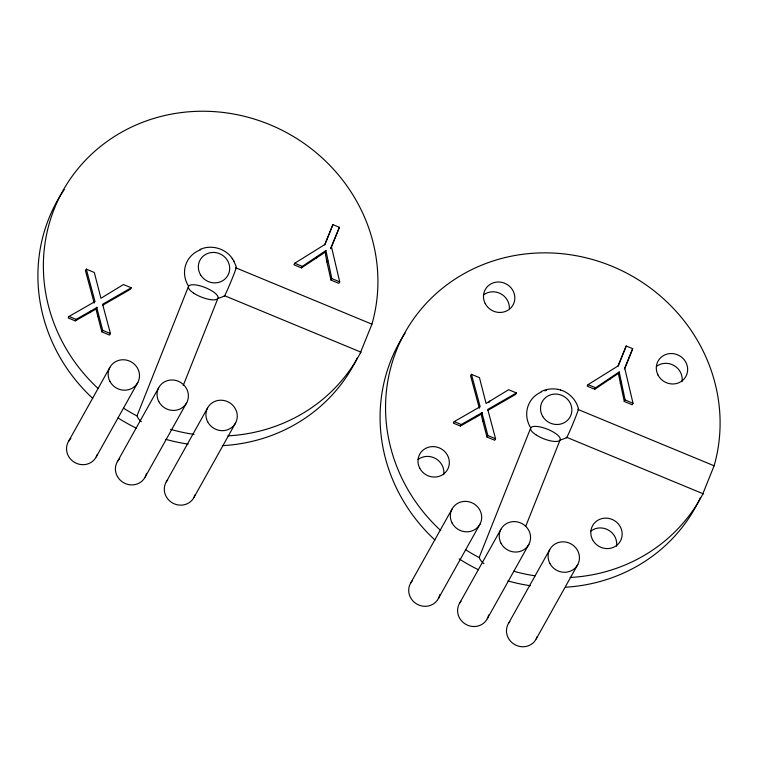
<?xml version="1.0" encoding="UTF-8"?>
<svg xmlns="http://www.w3.org/2000/svg" width="758" height="758" viewBox="0 0 758 758"><rect width="100%" height="100%" fill="white"/><g stroke="black" fill="none" stroke-linecap="round" stroke-linejoin="round"><path stroke-width="1.14" d="M183.228 385.519L217.897 298.368A26.473 25.033 29.2 0 0 224.643 295.734L360.827 352.1L360.382 352.811L371.932 324.168A169.432 160.203 29.2 0 0 279.702 129.087A169.432 160.203 29.2 0 0 70.987 177.903A169.432 160.203 29.2 0 0 97.839 388.267M324.632 244.825L332.904 224.624L339.404 227.315L330.687 248.615L339.404 227.315M332.904 224.624L325.03 244.417L294.739 263.253L293.896 264.75L301.466 267.887L322.141 254.176L325.068 252.044L325.912 250.538L331.824 278.593L330.981 280.1L338.873 283.369L339.717 281.862L331.53 247.108M525.806 526.118L560.077 439.991A26.473 25.033 29.2 0 0 566.823 437.357L702.998 493.714L702.571 494.453L714.112 465.782A169.432 160.203 29.2 0 0 621.56 270.549A169.432 160.203 29.2 0 0 412.778 320.075A169.432 160.203 29.2 0 0 440.796 530.609M617.922 366.209L626.203 346.008L632.693 348.699L624.819 368.492L633.015 403.256L632.172 404.753L624.279 401.484L618.367 373.429L619.21 371.922L625.113 399.987L624.279 401.484M626.203 346.008L618.329 365.801L588.037 384.638L587.194 386.144L594.755 389.271L618.367 373.429M624.421 368.9L632.693 348.699M102.785 305.19L130.423 289.281L131.267 287.775L123.469 284.544L100.937 298.273L94.314 272.482L86.289 269.156L85.446 270.663L94.191 303.058M86.289 269.156L95.034 301.551L69.035 316.446L68.192 317.943L75.25 320.871L93.973 310.24A59.844 56.585 29.2 0 0 96.058 308.838L96.901 307.331L97.005 307.994A50.208 47.479 29.2 0 0 97.403 309.975L102.7 330.374L101.856 331.881L109.588 335.083L110.431 333.577L102.605 304.271L131.267 287.775M75.25 320.871L76.094 319.364L94.816 308.733A59.844 56.585 29.2 0 0 96.901 307.331M90.06 312.552L90.903 311.055M97.725 316.209L98.568 314.703M68.514 441.402L109.815 367.497M96.247 456.866L137.842 382.458M117.395 461.641L158.697 387.726M145.138 477.095L186.724 402.688M166.277 481.87L207.578 407.956M301.466 267.887L302.3 266.38L325.912 250.538M316.437 258.08L317.27 256.574M194.02 497.333L235.605 422.917M330.981 280.1L326.916 262.012L327.75 260.506M487.925 410.362L515.573 394.454L516.406 392.947L508.609 389.726L486.077 403.455L479.463 377.655L471.429 374.338L470.585 375.835L479.331 408.23M471.429 374.338L480.174 406.724L454.175 421.619L453.331 423.125L460.4 426.043L479.113 415.412A59.844 56.585 29.2 0 0 481.207 414.02L482.041 412.513L482.154 413.167A50.208 47.479 29.2 0 0 482.552 415.147L487.849 435.547L487.006 437.053L494.737 440.256L495.571 438.749L487.745 409.453L516.406 392.947M460.4 426.043L461.243 424.537L479.956 413.906A59.844 56.585 29.2 0 0 482.041 412.513M475.2 417.734L476.043 416.227M488.976 402.422L489.82 400.916M487.006 437.053L482.874 421.391L483.708 419.885M410.694 583.025L451.995 509.111M438.427 598.488L480.022 524.072M459.575 603.254L500.877 529.34M594.755 389.271L595.599 387.764L619.21 371.922M609.726 379.464L610.569 377.958M487.309 618.717L528.904 544.301M620.205 383.396L621.048 381.89M508.457 623.483L549.758 549.578M536.19 638.947L577.785 564.53M541.117 391.583C546.385 388.911 552.544 388.267 558.314 389.413M199.998 249.458C211.226 244.332 225.732 248.368 232.46 258.781M560.56 389.991C569.277 392.559 576.222 399.987 578.477 408.751M558.163 389.375L560.664 390.019M294.739 263.253L302.3 266.38M331.824 278.593L339.717 281.862M588.037 384.638L595.599 387.764M625.113 399.987L633.015 403.256M235.757 267.801L371.932 324.168M714.112 465.782L577.928 409.424A15.88 0.635 -67.5 0 1 573.815 421.571A15.88 0.635 -67.5 0 1 566.283 438.039M454.175 421.619L461.243 424.537M487.849 435.547L495.571 438.749M69.035 316.446L76.094 319.364M102.7 330.374L110.431 333.577M233.625 260.657L236.032 266.181M232.223 258.393L233.919 261.131M482.874 421.391L481.709 416.654A50.208 47.479 29.2 0 1 481.311 414.673L481.207 414.01M101.856 331.881L96.56 311.481A50.208 47.479 29.2 0 1 96.162 309.501L96.058 308.838M326.916 262.012L325.068 252.044M97.261 454.393A15.88 15.018 29.2 0 1 74.369 462.276A15.88 15.018 29.2 0 1 70.873 438.418M146.474 473.333A15.88 15.018 29.2 0 1 123.857 482.855A15.88 15.018 29.2 0 1 119.755 458.647M195.033 494.851A15.88 15.018 29.2 0 1 172.748 503.094A15.88 15.018 29.2 0 1 167.717 479.852M537.204 636.464A15.88 15.018 29.2 0 1 514.928 644.707A15.88 15.018 29.2 0 1 509.897 621.465M488.654 614.946A15.88 15.018 29.2 0 1 466.663 624.8A15.88 15.018 29.2 0 1 461.016 601.236M439.773 594.717A15.88 15.018 29.2 0 1 417.781 604.571A15.88 15.018 29.2 0 1 412.134 581.007M357.312 357.956A169.432 160.203 29.2 0 1 222.265 445.657M188.221 444.093A169.432 160.203 29.2 0 1 165.708 439.308M136.307 428.137A169.432 160.203 29.2 0 1 118.021 417.923M92.722 398.376A169.432 160.203 29.2 0 1 64.222 189.566M360.827 352.1A169.432 160.203 29.2 0 1 227.912 435.869M194.057 434.372A169.432 160.203 29.2 0 1 170.522 429.341M123.573 408.192A169.432 160.203 29.2 0 0 136.961 415.934L188.571 286.23A26.473 25.033 29.2 0 1 200.785 249.742M141.367 421.732A15.871 5.164 27.8 0 1 137.274 416.076M235.501 268.266A15.88 0.635 -67.5 0 1 231.901 279.304A15.88 0.635 -67.5 0 1 224.103 296.416M483.566 294.928A15.88 15.018 29.2 0 1 500.668 293.716A15.88 15.018 29.2 0 1 509.348 308.553M418.075 459.528A15.88 15.018 29.2 0 1 435.888 458.713A15.88 15.018 29.2 0 1 443.686 474.697M590.899 531.055A15.88 15.018 29.2 0 1 608.712 530.24A15.88 15.018 29.2 0 1 616.519 546.224M656.39 366.455A15.88 15.018 29.2 0 1 674.203 365.631A15.88 15.018 29.2 0 1 682.01 381.615M700.506 497.428A169.432 160.203 29.2 0 1 565.61 587.213M530.401 585.716A169.432 160.203 29.2 0 1 507.888 580.922M478.488 569.76A169.432 160.203 29.2 0 1 459.225 558.911M434.903 539.99A169.432 160.203 29.2 0 1 405.085 333.141M702.998 493.714A169.432 160.203 29.2 0 1 570.092 577.482M535.167 575.834A169.432 160.203 29.2 0 1 513.763 571.257M465.753 549.806A169.432 160.203 29.2 0 0 479.141 557.556L530.752 427.853A26.473 25.033 29.2 0 1 541.231 392.038M483.955 563.696A15.871 5.164 27.8 0 1 479.454 557.689M544.756 390.806A26.473 25.033 29.2 0 1 546.584 390.389M109.91 381.34A15.88 15.018 29.2 0 0 137.046 383.775A15.88 15.018 29.2 0 0 124.53 359.813A15.88 15.018 29.2 0 0 109.91 381.34M158.792 401.569A15.88 15.018 29.2 0 0 185.928 404.005A15.88 15.018 29.2 0 0 173.421 380.042A15.88 15.018 29.2 0 0 158.792 401.569M207.673 421.799A15.88 15.018 29.2 0 0 234.809 424.243A15.88 15.018 29.2 0 0 222.302 400.271A15.88 15.018 29.2 0 0 207.673 421.799M549.853 563.412A15.88 15.018 29.2 0 0 576.99 565.856A15.88 15.018 29.2 0 0 564.483 541.894A15.88 15.018 29.2 0 0 549.853 563.412M500.972 543.183A15.88 15.018 29.2 0 0 528.108 545.627A15.88 15.018 29.2 0 0 515.592 521.656A15.88 15.018 29.2 0 0 500.972 543.183M452.09 522.954A15.88 15.018 29.2 0 0 479.227 525.398A15.88 15.018 29.2 0 0 466.71 501.426A15.88 15.018 29.2 0 0 452.09 522.954M193.716 293.175A15.88 5.135 21.7 0 0 217.897 298.368A15.88 5.135 21.7 0 0 198.084 285.359A15.88 5.135 21.7 0 0 193.716 293.175M200.576 274.889A15.88 15.018 29.2 0 0 227.732 275.656A15.88 15.018 29.2 0 0 213.718 252.433A15.88 15.018 29.2 0 0 200.576 274.889M485.234 303.588A15.88 15.018 29.2 0 0 512.37 306.033A15.88 15.018 29.2 0 0 499.863 282.061A15.88 15.018 29.2 0 0 485.234 303.588M419.743 468.198A15.88 15.018 29.2 0 0 446.879 470.633A15.88 15.018 29.2 0 0 434.372 446.67A15.88 15.018 29.2 0 0 419.743 468.198M592.567 539.724A15.88 15.018 29.2 0 0 619.703 542.169A15.88 15.018 29.2 0 0 607.196 518.197A15.88 15.018 29.2 0 0 592.567 539.724M658.058 375.115A15.88 15.018 29.2 0 0 685.194 377.56A15.88 15.018 29.2 0 0 672.687 353.588A15.88 15.018 29.2 0 0 658.058 375.115M535.897 434.789A15.88 5.135 21.7 0 0 560.077 439.991A15.88 5.135 21.7 0 0 540.264 426.972A15.88 5.135 21.7 0 0 535.897 434.789M542.756 416.502A15.88 15.018 29.2 0 0 569.912 417.27A15.88 15.018 29.2 0 0 555.898 394.056A15.88 15.018 29.2 0 0 542.756 416.502"/></g></svg>
